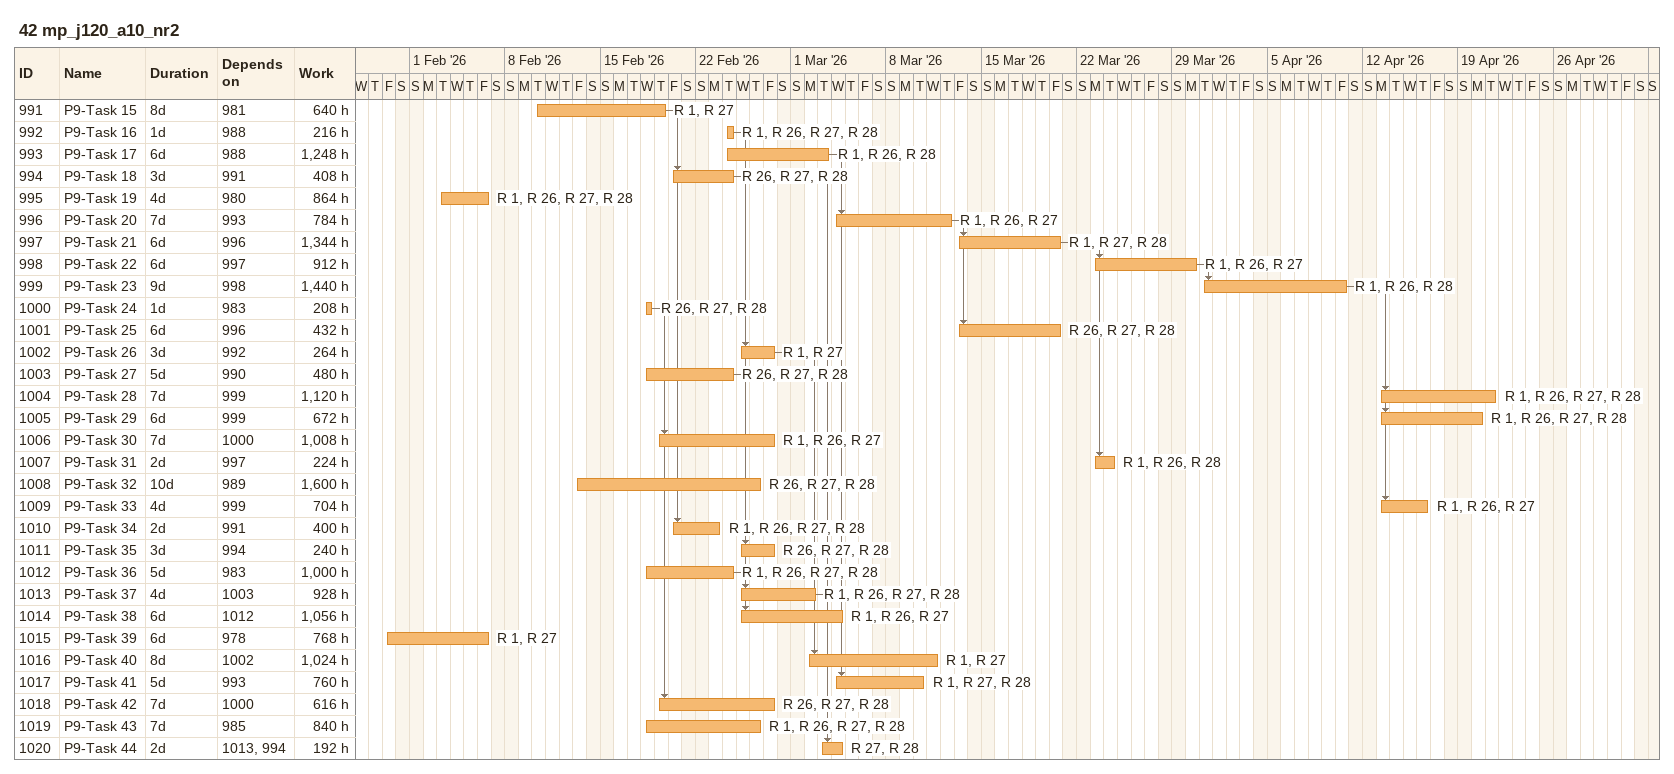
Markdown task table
42 mp_j120_a10_nr2

| ID | Task | Duration | Start | Finish | Predecessors | Resources | Work (h) |
|---|---|---|---|---|---|---|---|
| 991 | P9-Task 15 | 8d | 2026-02-10 | 2026-02-19 | 981 | R 1, R 27 | 640 |
| 992 | P9-Task 16 | 1d | 2026-02-24 | 2026-02-24 | 988 | R 1, R 26, R 27, R 28 | 216 |
| 993 | P9-Task 17 | 6d | 2026-02-24 | 2026-03-03 | 988 | R 1, R 26, R 28 | 1248 |
| 994 | P9-Task 18 | 3d | 2026-02-20 | 2026-02-24 | 991 | R 26, R 27, R 28 | 408 |
| 995 | P9-Task 19 | 4d | 2026-02-03 | 2026-02-06 | 980 | R 1, R 26, R 27, R 28 | 864 |
| 996 | P9-Task 20 | 7d | 2026-03-04 | 2026-03-12 | 993 | R 1, R 26, R 27 | 784 |
| 997 | P9-Task 21 | 6d | 2026-03-13 | 2026-03-20 | 996 | R 1, R 27, R 28 | 1344 |
| 998 | P9-Task 22 | 6d | 2026-03-23 | 2026-03-30 | 997 | R 1, R 26, R 27 | 912 |
| 999 | P9-Task 23 | 9d | 2026-03-31 | 2026-04-10 | 998 | R 1, R 26, R 28 | 1440 |
| 1000 | P9-Task 24 | 1d | 2026-02-18 | 2026-02-18 | 983 | R 26, R 27, R 28 | 208 |
| 1001 | P9-Task 25 | 6d | 2026-03-13 | 2026-03-20 | 996 | R 26, R 27, R 28 | 432 |
| 1002 | P9-Task 26 | 3d | 2026-02-25 | 2026-02-27 | 992 | R 1, R 27 | 264 |
| 1003 | P9-Task 27 | 5d | 2026-02-18 | 2026-02-24 | 990 | R 26, R 27, R 28 | 480 |
| 1004 | P9-Task 28 | 7d | 2026-04-13 | 2026-04-21 | 999 | R 1, R 26, R 27, R 28 | 1120 |
| 1005 | P9-Task 29 | 6d | 2026-04-13 | 2026-04-20 | 999 | R 1, R 26, R 27, R 28 | 672 |
| 1006 | P9-Task 30 | 7d | 2026-02-19 | 2026-02-27 | 1000 | R 1, R 26, R 27 | 1008 |
| 1007 | P9-Task 31 | 2d | 2026-03-23 | 2026-03-24 | 997 | R 1, R 26, R 28 | 224 |
| 1008 | P9-Task 32 | 10d | 2026-02-13 | 2026-02-26 | 989 | R 26, R 27, R 28 | 1600 |
| 1009 | P9-Task 33 | 4d | 2026-04-13 | 2026-04-16 | 999 | R 1, R 26, R 27 | 704 |
| 1010 | P9-Task 34 | 2d | 2026-02-20 | 2026-02-23 | 991 | R 1, R 26, R 27, R 28 | 400 |
| 1011 | P9-Task 35 | 3d | 2026-02-25 | 2026-02-27 | 994 | R 26, R 27, R 28 | 240 |
| 1012 | P9-Task 36 | 5d | 2026-02-18 | 2026-02-24 | 983 | R 1, R 26, R 27, R 28 | 1000 |
| 1013 | P9-Task 37 | 4d | 2026-02-25 | 2026-03-02 | 1003 | R 1, R 26, R 27, R 28 | 928 |
| 1014 | P9-Task 38 | 6d | 2026-02-25 | 2026-03-04 | 1012 | R 1, R 26, R 27 | 1056 |
| 1015 | P9-Task 39 | 6d | 2026-01-30 | 2026-02-06 | 978 | R 1, R 27 | 768 |
| 1016 | P9-Task 40 | 8d | 2026-03-02 | 2026-03-11 | 1002 | R 1, R 27 | 1024 |
| 1017 | P9-Task 41 | 5d | 2026-03-04 | 2026-03-10 | 993 | R 1, R 27, R 28 | 760 |
| 1018 | P9-Task 42 | 7d | 2026-02-19 | 2026-02-27 | 1000 | R 26, R 27, R 28 | 616 |
| 1019 | P9-Task 43 | 7d | 2026-02-18 | 2026-02-26 | 985 | R 1, R 26, R 27, R 28 | 840 |
| 1020 | P9-Task 44 | 2d | 2026-03-03 | 2026-03-04 | 1013, 994 | R 27, R 28 | 192 |
